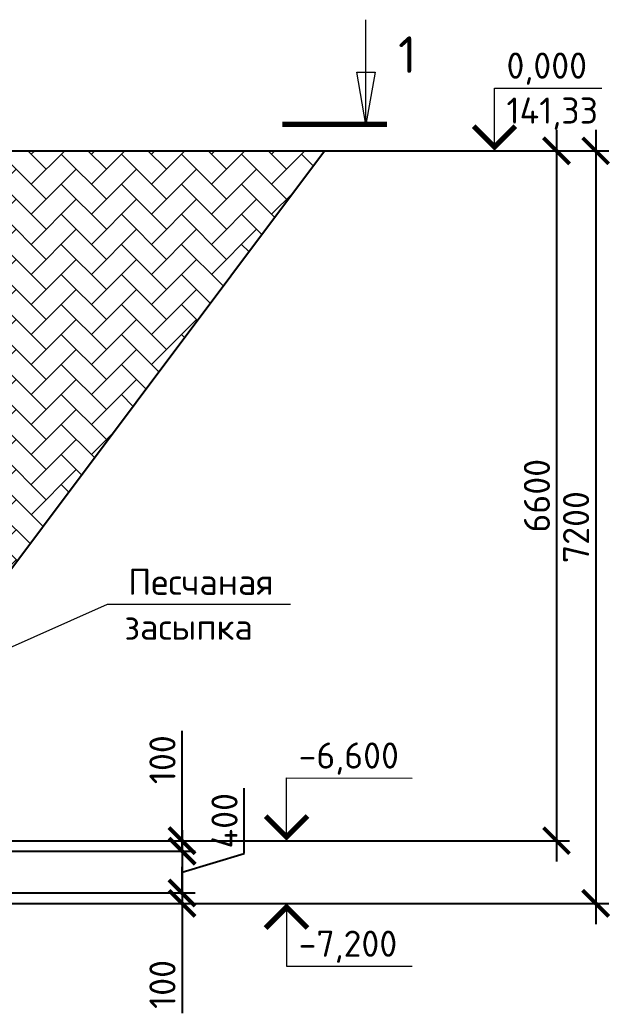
# Model space of a CAD drawing. Header units: metres. Extents: x 407396 to 516262, y -257300 to -131999.
# Drawn here: x 434392 to 440040, y -211855 to -202344 of the extents above; entities that cross this region are included whole.
import ezdxf

# ---------------------------------------------------------------- set-up
doc = ezdxf.new("R2010")
doc.units = ezdxf.units.M
doc.header["$PDSIZE"] = 1
doc.layers.get('0').update_dxf_attribs({"lineweight": 0})
doc.layers.get('Defpoints').update_dxf_attribs({"color": 3})
for name, color, linetype, lineweight in [('второстепенные', 7, 'Continuous', 25), ('выноски', 7, 'Continuous', 15), ('размеры', 7, 'Continuous', 15), ('штриховка', 7, 'Continuous', 9)]:
    doc.layers.add(name, color=color, linetype=linetype, lineweight=lineweight)
doc.layers.add('помощь', color=1, linetype='Continuous', lineweight=0, plot=False)
doc.styles.add('GOST 2.304', font='CS_Gost2304.shx')
doc.styles.add('ISOCPEUR', font='isocpeur.ttf')
doc.dimstyles.new('SPDS', dxfattribs={"dimscale": 10, "dimtxt": 2.5, "dimasz": 2.5, "dimexe": 1.25, "dimexo": 0.625, "dimtad": 1, "dimdec": 0, "dimrnd": 0.001, "dimtxsty": 'GOST 2.304', "dimblk": 'ARCHTICK', "dimblk1": 'ARCHTICK', "dimblk2": 'ARCHTICK', "dimcen": 2.5, "dimdle": 2, "dimadec": 0, "dimazin": 2, "dimtfac": 0.75, "dimtdec": 4, "dimtmove": 1, "dimatfit": 3, "dimfxl": 1, "dimtolj": 1, "dimarcsym": 1})
doc.dimstyles.new('SPDS-ISOCUP', dxfattribs={"dimscale": 10, "dimtxt": 2.5, "dimasz": 2.5, "dimexe": 1.25, "dimexo": 0.625, "dimtad": 1, "dimdec": 0, "dimrnd": 0.001, "dimtxsty": 'ISOCPEUR', "dimblk": 'ARCHTICK', "dimcen": 2.5, "dimdle": 2, "dimadec": 0, "dimazin": 2, "dimtfac": 0.75, "dimtdec": 0, "dimtmove": 1, "dimatfit": 3, "dimfxl": 1, "dimtolj": 1, "dimarcsym": 1})

# ---------------------------------------------------------------- blocks, each defined once
blk = doc.blocks.new('_ArchTick')
at = {"color": 0, "linetype": 'ByBlock', "lineweight": 30, "const_width": 0.15}
blk.add_lwpolyline([(-0.5, -0.5), (0.5, 0.5)], dxfattribs=at)
blk = doc.blocks.new('*D136')
at = {"layer": 'Defpoints', "color": 0, "ltscale": 100, "transparency": 16777216}
for p in [(430806.3166789317, -210195.6394546041), (435943.8166789341, -210195.6394546041), (430806.3166789317, -210295.6394546042)]:
    blk.add_point(p, dxfattribs=at)
at = {"layer": 'размеры', "color": 0, "lineweight": -2, "ltscale": 100, "transparency": 16777216}
for p, q in [((435943.8166789341, -210195.6394546041), (435943.8166789341, -209145.6394546042)), ((430868.8166789317, -210195.6394546041), (436068.8166789341, -210195.6394546041)), ((435943.8166789341, -210295.6394546042), (435943.8166789341, -210195.6394546041)), ((430868.8166789317, -210295.6394546042), (436068.8166789341, -210295.6394546042)), ((435943.8166789341, -210295.6394546042), (435943.8166789341, -210545.6394546042))]:
    blk.add_line(p, q, dxfattribs=at)
at = {"layer": 'размеры', "color": 0, "lineweight": -2, "ltscale": 100, "transparency": 16777216, "xscale": 250, "yscale": 250, "zscale": 250}
for p, rotation in [((435943.8166789341, -210195.6394546041), 270), ((435943.8166789341, -210295.6394546042), 90)]:
    blk.add_blockref('_ArchTick', p, dxfattribs=dict(at, rotation=rotation))
at = {"layer": 'размеры', "color": 0, "ltscale": 100, "transparency": 16777216, "insert": (435756.3166789339, -209420.6394546042), "char_height": 250, "attachment_point": 5, "rotation": 90, "style": 'ISOCPEUR'}
blk.add_mtext('\\A1;100', dxfattribs=at)
blk = doc.blocks.new('*D138')
at = {"layer": 'Defpoints', "color": 0, "ltscale": 100, "transparency": 16777216}
for p in [(430906.3166789317, -210695.6394546042), (431906.3166789318, -210795.6394546042), (435943.8166789341, -210795.6394546042)]:
    blk.add_point(p, dxfattribs=at)
at = {"layer": 'размеры', "color": 0, "lineweight": -2, "ltscale": 100, "transparency": 16777216}
for p, q in [((435943.8166789341, -210695.6394546042), (435943.8166789341, -210445.6394546042)), ((430968.8166789316, -210695.6394546042), (436068.816678934, -210695.6394546042)), ((435943.8166789341, -210695.6394546042), (435943.8166789341, -210795.6394546042)), ((431968.8166789318, -210795.6394546042), (436068.816678934, -210795.6394546042)), ((435943.8166789341, -210795.6394546042), (435943.8166789341, -211845.6394546042))]:
    blk.add_line(p, q, dxfattribs=at)
at = {"layer": 'размеры', "color": 0, "lineweight": -2, "ltscale": 100, "transparency": 16777216, "xscale": 250, "yscale": 250, "zscale": 250}
for p, rotation in [((435943.8166789341, -210695.6394546042), 270), ((435943.8166789341, -210795.6394546042), 90)]:
    blk.add_blockref('_ArchTick', p, dxfattribs=dict(at, rotation=rotation))
at = {"layer": 'размеры', "color": 0, "ltscale": 100, "transparency": 16777216, "insert": (435756.3166789339, -211570.6394546042), "char_height": 250, "attachment_point": 5, "rotation": 90, "style": 'ISOCPEUR'}
blk.add_mtext('\\A1;100', dxfattribs=at)
blk = doc.blocks.new('*D137')
at = {"layer": 'Defpoints', "color": 0, "ltscale": 100, "transparency": 16777216}
for p in [(430806.3166789317, -210295.6394546042), (430906.3166789317, -210695.6394546042), (435943.8166789341, -210695.6394546042)]:
    blk.add_point(p, dxfattribs=at)
at = {"layer": 'размеры', "color": 0, "lineweight": -2, "ltscale": 100, "transparency": 16777216}
for p, q in [((436537.566678934, -210317.5144546042), (436537.566678934, -209692.5144546041)), ((435943.8166789341, -210095.6394546042), (435943.8166789341, -210895.6394546042)), ((430868.8166789317, -210295.6394546042), (436068.816678934, -210295.6394546042)), ((435943.8166789341, -210495.6394546042), (436537.566678934, -210317.5144546042)), ((430968.8166789316, -210695.6394546042), (436068.816678934, -210695.6394546042))]:
    blk.add_line(p, q, dxfattribs=at)
at = {"layer": 'размеры', "color": 0, "lineweight": -2, "ltscale": 100, "transparency": 16777216, "xscale": 250, "yscale": 250, "zscale": 250}
for p, rotation in [((435943.8166789341, -210295.6394546042), 90), ((435943.8166789341, -210695.6394546042), 270)]:
    blk.add_blockref('_ArchTick', p, dxfattribs=dict(at, rotation=rotation))
at = {"layer": 'размеры', "color": 0, "ltscale": 100, "transparency": 16777216, "insert": (436350.0666789338, -210005.0144546042), "char_height": 250, "attachment_point": 5, "rotation": 90, "style": 'ISOCPEUR', "bg_fill": 3, "box_fill_scale": 1.1, "bg_fill_color": 9, "bg_fill_true_color": 13158600, "bg_fill_transparency": 0}
blk.add_mtext('\\A1;400', dxfattribs=at)
blk = doc.blocks.new('*D168')
at = {"layer": 'Defpoints', "color": 0, "ltscale": 10, "transparency": 16777216}
for p in [(437306.0257698784, -203596.0273336915), (430806.3166789319, -210195.6394546042), (439526.8691759707, -210195.6394546042)]:
    blk.add_point(p, dxfattribs=at)
at = {"layer": 'помощь', "color": 0, "lineweight": -2, "ltscale": 10, "transparency": 16777216}
for p, q in [((439526.8691759707, -203396.0273336915), (439526.8691759707, -210395.6394546042)), ((437368.5257698784, -203596.0273336915), (439651.8691759708, -203596.0273336915)), ((430868.816678932, -210195.6394546042), (439651.8691759708, -210195.6394546042))]:
    blk.add_line(p, q, dxfattribs=at)
at = {"layer": 'помощь', "color": 0, "lineweight": -2, "ltscale": 10, "transparency": 16777216, "xscale": 250, "yscale": 250, "zscale": 250}
for p, rotation in [((439526.8691759707, -203596.0273336915), 90), ((439526.8691759707, -210195.6394546042), 270)]:
    blk.add_blockref('_ArchTick', p, dxfattribs=dict(at, rotation=rotation))
at = {"layer": 'помощь', "color": 0, "ltscale": 10, "transparency": 16777216, "insert": (439339.3691759706, -206895.8333941479), "char_height": 250, "attachment_point": 5, "rotation": 90, "style": 'ISOCPEUR'}
blk.add_mtext('\\A1;6600', dxfattribs=at)
blk = doc.blocks.new('*D169')
at = {"layer": 'Defpoints', "color": 0, "ltscale": 10, "transparency": 16777216}
for p in [(437306.0257698784, -203596.0273336915), (435943.8166796447, -210795.6394546043), (439901.8691759708, -210795.6394546043)]:
    blk.add_point(p, dxfattribs=at)
at = {"layer": 'помощь', "color": 0, "lineweight": -2, "ltscale": 10, "transparency": 16777216}
for p, q in [((439901.8691759708, -203396.0273336915), (439901.8691759708, -210995.6394546043)), ((437368.5257698784, -203596.0273336915), (440026.8691759708, -203596.0273336915)), ((436006.3166796448, -210795.6394546043), (440026.8691759708, -210795.6394546043))]:
    blk.add_line(p, q, dxfattribs=at)
at = {"layer": 'помощь', "color": 0, "lineweight": -2, "ltscale": 10, "transparency": 16777216, "xscale": 250, "yscale": 250, "zscale": 250}
for p, rotation in [((439901.8691759708, -203596.0273336915), 90), ((439901.8691759708, -210795.6394546043), 270)]:
    blk.add_blockref('_ArchTick', p, dxfattribs=dict(at, rotation=rotation))
at = {"layer": 'помощь', "color": 0, "ltscale": 10, "transparency": 16777216, "insert": (439714.3691759706, -207195.833394148), "char_height": 250, "attachment_point": 5, "rotation": 90, "style": 'ISOCPEUR'}
blk.add_mtext('\\A1;7200', dxfattribs=at)

msp = doc.modelspace()

# ---------------------------------------------------------------- hatches: boundary and pattern name
at = {"layer": 'штриховка', "ltscale": 10}
h = msp.add_hatch(dxfattribs=at)
h.set_pattern_fill('AR-HBONE', color=256, scale=2)
h.set_pattern_definition([(45, (0, -63393.21385282036), (2.84e-14, 287.3681958742129), [609.6, -203.2]), (135, (143.684, -63249.52985282036), (2.84e-14, 287.3681958742129), [609.6, -203.2])])
h.paths.add_polyline_path([(422856.3166094278, -203596.0273336914), (411306.6075882468, -203596.0273336914), (414381.3916417553, -207695.7394050361), (422856.3166094278, -207695.739405036)])
edge = h.paths.add_edge_path(flags=16)
edge.add_arc((416683.3817164544, -203728.1925136621), 37.5, 0, 360)
h.paths.add_polyline_path([(426757.7362609842, -203596.0273336914), (423656.3166094278, -203596.0273336914), (423657.5427748719, -207695.6394549609), (426756.51009554, -207695.6394549609)])
h.paths.add_polyline_path([(428810.188591844, -203596.0273336914), (427557.7362609842, -203596.0273336914), (427558.9624264145, -207695.6394549609), (428806.5100955533, -207695.6394549609)])
h.paths.add_polyline_path([(437306.0257698782, -203596.0273336914), (429607.7362609834, -203596.0273336914), (429607.7362609834, -207695.6870791424), (434231.2452423917, -207695.7347033239)])

# ---------------------------------------------------------------- linework, layer by layer
at = {"layer": 'второстепенные', "ltscale": 10}
msp.add_lwpolyline([(411306.6075882468, -203596.0273336914), (437306.0257698782, -203596.0273336914)], dxfattribs=at)
at = {"layer": 'выноски'}
msp.add_line((437703.6192815681, -203343.709899181), (437703.6295141301, -202343.7098992333), dxfattribs=at)
at = {"layer": 'выноски', "ltscale": 10}
for p, q in [((438933.7606184563, -203596.0757670851), (438933.7606184563, -202996.0757670851)), ((438933.7606184563, -202996.0757670851), (439961.2606061579, -202996.2347428557)), ((437876.3166789314, -203595.9121583579), (439083.7606166608, -203596.0989752268)), ((436943.8166789315, -210195.8030633312), (436943.8166789315, -209595.8030633312)), ((436943.8166789315, -209595.8030633312), (438146.3166628374, -209595.9998028229)), ((436943.8166789315, -210795.8030633312), (436943.8166789315, -211395.8030633312)), ((436943.8166789315, -211395.8030633312), (438146.3166628374, -211395.999802823))]:
    msp.add_line(p, q, dxfattribs=at)
at = {"layer": 'выноски', "linetype": 'Continuous', "ltscale": 10}
for p, q in [((433081.3764136756, -208887.6329896331), (435230.188043855, -207933.9110568547)), ((435230.188043855, -207933.9110568547), (436980.188043855, -207933.9110568547))]:
    msp.add_line(p, q, dxfattribs=at)
at = {"layer": 'выноски'}
msp.add_lwpolyline([(437791.7878881986, -202843.7108013456), (437703.6192815681, -203343.709899181), (437615.4609074995, -202843.7089970688)], close=True, dxfattribs=at)
at = {"layer": 'выноски', "const_width": 50}
msp.add_lwpolyline([(436903.6192816099, -203343.7017131314), (437903.6192815576, -203343.7119456934)], dxfattribs=at)
at = {"layer": 'выноски', "ltscale": 10, "const_width": 50}
for points in [[(438733.7606208501, -203360.6894838365), (438933.7606184563, -203560.7204280255), (439133.7606160624, -203360.7513722146)], [(436743.8166816083, -209960.4150025268), (436943.8166789315, -210160.4477242717), (437143.8166762547, -209960.4804460165)], [(436743.8166816083, -211031.1256806461), (436943.8166789315, -210831.1584023909), (437143.8166762547, -211031.1911241358)]]:
    msp.add_lwpolyline(points, dxfattribs=at)

# ---------------------------------------------------------------- texts
at = {"layer": 'выноски', "insert": (438011.184871067, -202501.555466564), "char_height": 350, "width": 516.6666666666666, "attachment_point": 1, "style": 'ISOCPEUR'}
msp.add_mtext('\\f|b0|i0|c0|p34;\\W1.0000000000;\\T1.0000000000;\\o\\l1', dxfattribs=at)
at = {"layer": 'выноски', "ltscale": 10, "char_height": 250, "attachment_point": 1, "style": 'ISOCPEUR'}
for s, insert, width, rotation in [('0,000', (439048.7992973159, -202656.093562986), 887.5, 359.99113514283573), ('141,33', (439048.7992973159, -203086.093562986), 887.5, 359.99113514283573), ('-6,600', (437058.8575795737, -209255.8218816805), 1062.5, 359.99062591052575), ('-7,200', (437058.8575795737, -211055.8218816806), 1062.5, 359.9906259105257)]:
    msp.add_mtext(s, dxfattribs=dict(at, insert=insert, width=width, rotation=rotation))
at = {"layer": 'выноски', "linetype": 'Continuous', "ltscale": 10, "char_height": 250, "attachment_point": 1, "style": 'ISOCPEUR'}
for s, insert, width in [('\\f|b0|i0|c0|p34;\\W1.0000000000;\\T1.0000000000;\\o\\lПесчаная', (435427.807091474, -207593.9110568547), 2035.714285714286), ('\\f|b0|i0|c0|p34;\\W1.0000000000;\\T1.0000000000;\\o\\lзасыпка', (435392.0928057597, -208023.9110568547), 1785.714285714286)]:
    msp.add_mtext(s, dxfattribs=dict(at, insert=insert, width=width))

# ---------------------------------------------------------------- dimensions: what is measured, and where the dimension line sits
at = {"layer": 'размеры', "ltscale": 100}
for base, p1, p2, picture, middle in [((435943.8166789341, -210195.6394546041), (430806.3166789315, -210295.639454604), (430806.3166789315, -210195.6394546041), '*D136', (435756.3166789339, -209420.6394546042)), ((435943.8166789341, -210795.6394546042), (430906.3166789314, -210695.6394546041), (431906.3166789315, -210795.639454604), '*D138', (435756.3166789339, -211570.6394546042))]:
    dim = msp.add_linear_dim(base=base, p1=p1, p2=p2, angle=90, dimstyle='SPDS', override={"dimscale": 100, "dimtxsty": 'ISOCPEUR', "dimtmove": 0}, dxfattribs=at)
    dim.commit()
    dim.dimension.update_dxf_attribs({"geometry": picture, "text_midpoint": middle})

# ---------------------------------------------------------------- next in the draw order: dimensions: what is measured, and where the dimension line sits
dim = msp.add_linear_dim(base=(435943.8166789341, -210695.6394546042), p1=(430806.3166789315, -210295.639454604), p2=(430906.3166789314, -210695.6394546041), angle=90, dimstyle='SPDS', override={"dimscale": 100, "dimtxsty": 'ISOCPEUR', "dimtfill": 1}, dxfattribs=at)
dim.commit()
dim.dimension.update_dxf_attribs({"geometry": '*D137', "text_midpoint": (436350.0666789338, -210255.0144546042)})

# ---------------------------------------------------------------- next in the draw order: linework, layer by layer
at = {"layer": 'второстепенные', "linetype": 'Continuous'}
msp.add_lwpolyline([(410306.6075882468, -203596.0273336914), (411306.6075882468, -203596.0273336914), (416706.3166789314, -210795.6394546043), (431906.3166789315, -210795.639454604), (437306.0257698782, -203596.0273336914), (438306.0257698782, -203596.0273336914)], dxfattribs=at)
at = {"layer": 'выноски', "ltscale": 10}
for p, q in [((435943.8166789315, -210195.639454604), (437093.8166769239, -210195.8276046399)), ((435943.816678933, -210795.639454604), (437093.8166769239, -210795.8276046399))]:
    msp.add_line(p, q, dxfattribs=at)
at = {"layer": 'выноски'}
msp.add_lwpolyline([(410306.6075882468, -203596.0273336914), (411306.6075882468, -203596.0273336914), (416706.3166789314, -210795.6394546043), (431906.3166789318, -210795.6394546042), (437306.0257698782, -203596.0273336914), (438306.0257698782, -203596.0273336914)], dxfattribs=at)

# ---------------------------------------------------------------- next in the draw order: dimensions: what is measured, and where the dimension line sits
at = {"layer": 'помощь', "ltscale": 10}
for base, p2, picture, middle in [((439526.8691759707, -210195.6394546042), (430806.3166789318, -210195.6394546041), '*D168', (439339.3691759706, -206895.8333941479)), ((439901.8691759708, -210795.6394546043), (435943.8166796445, -210795.6394546042), '*D169', (439714.3691759706, -207195.833394148))]:
    dim = msp.add_linear_dim(base=base, p1=(437306.0257698782, -203596.0273336914), p2=p2, angle=90, dimstyle='SPDS-ISOCUP', override={"dimscale": 100}, dxfattribs=at)
    dim.commit()
    dim.dimension.update_dxf_attribs({"geometry": picture, "text_midpoint": middle})

doc.saveas('drawing.dxf')
